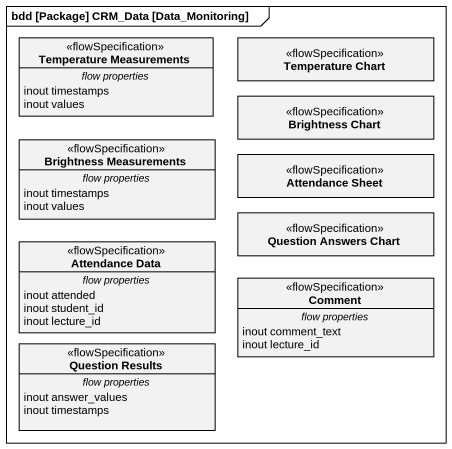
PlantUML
@startuml
mainframe bdd [Package] CRM_Data [Data_Monitoring]
hide circle
hide empty members
interface "Temperature Measurements" as Temperature_Measurements <<flowSpecification>> {
  -- flow properties --
  inout timestamps
  inout values
}
interface "Temperature Chart" as Temperature_Chart <<flowSpecification>>
interface "Brightness Chart" as Brightness_Chart <<flowSpecification>>
interface "Brightness Measurements" as Brightness_Measurements <<flowSpecification>> {
  -- flow properties --
  inout timestamps
  inout values
}
interface "Attendance Sheet" as Attendance_Sheet <<flowSpecification>>
interface "Attendance Data" as Attendance_Data <<flowSpecification>> {
  -- flow properties --
  inout attended
  inout student_id
  inout lecture_id
}
interface "Question Answers Chart" as Question_Answers_Chart <<flowSpecification>>
interface Comment <<flowSpecification>> {
  -- flow properties --
  inout comment_text
  inout lecture_id
}
interface "Question Results" as Question_Results <<flowSpecification>> {
  -- flow properties --
  inout answer_values
  inout timestamps
}
@enduml
